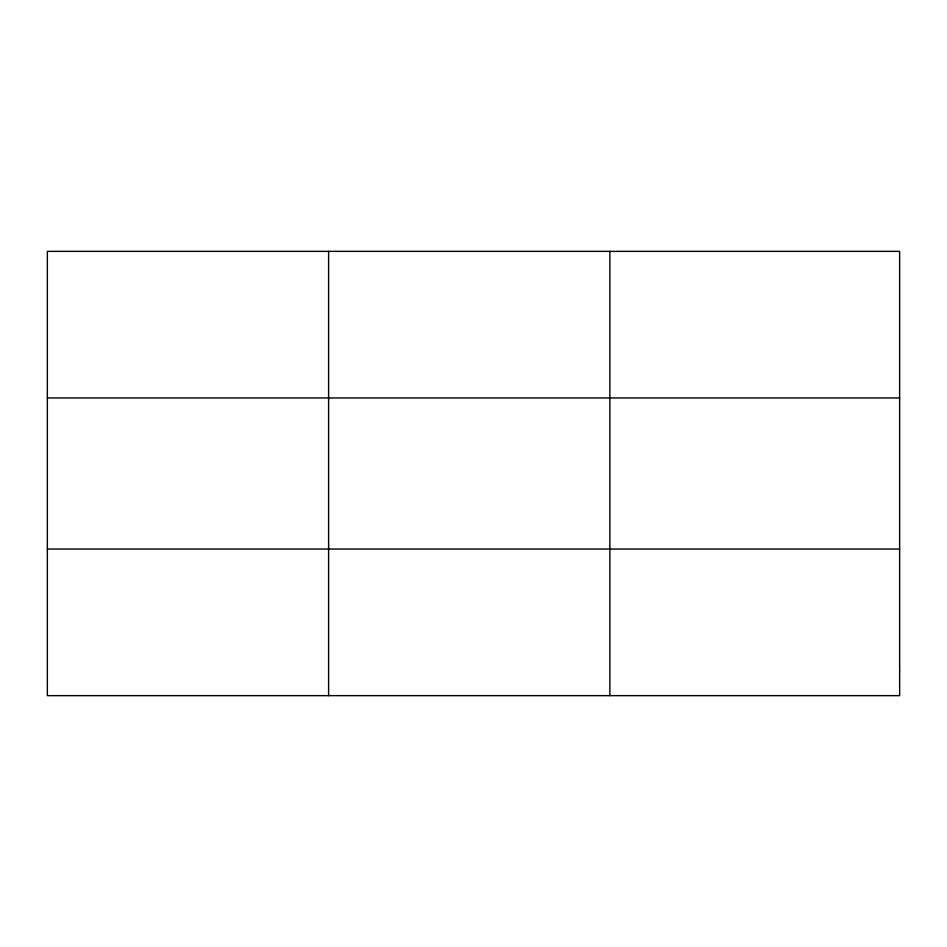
<?xml version="1.0" encoding="UTF-8"?>
<svg xmlns="http://www.w3.org/2000/svg" width="947" height="947" viewBox="0 0 947 947"><rect width="100%" height="100%" fill="white"/><g stroke="black" fill="none" stroke-linecap="round" stroke-linejoin="round"><path stroke-width="1.42" d="M328.609 695.643L328.609 251.357M609.868 695.643L609.868 251.357M47.35 397.965L899.65 397.965M47.35 549.035L899.65 549.035M899.65 671.21L899.65 695.643L47.35 695.643L47.35 251.357L899.65 251.357L899.65 671.21"/></g></svg>
